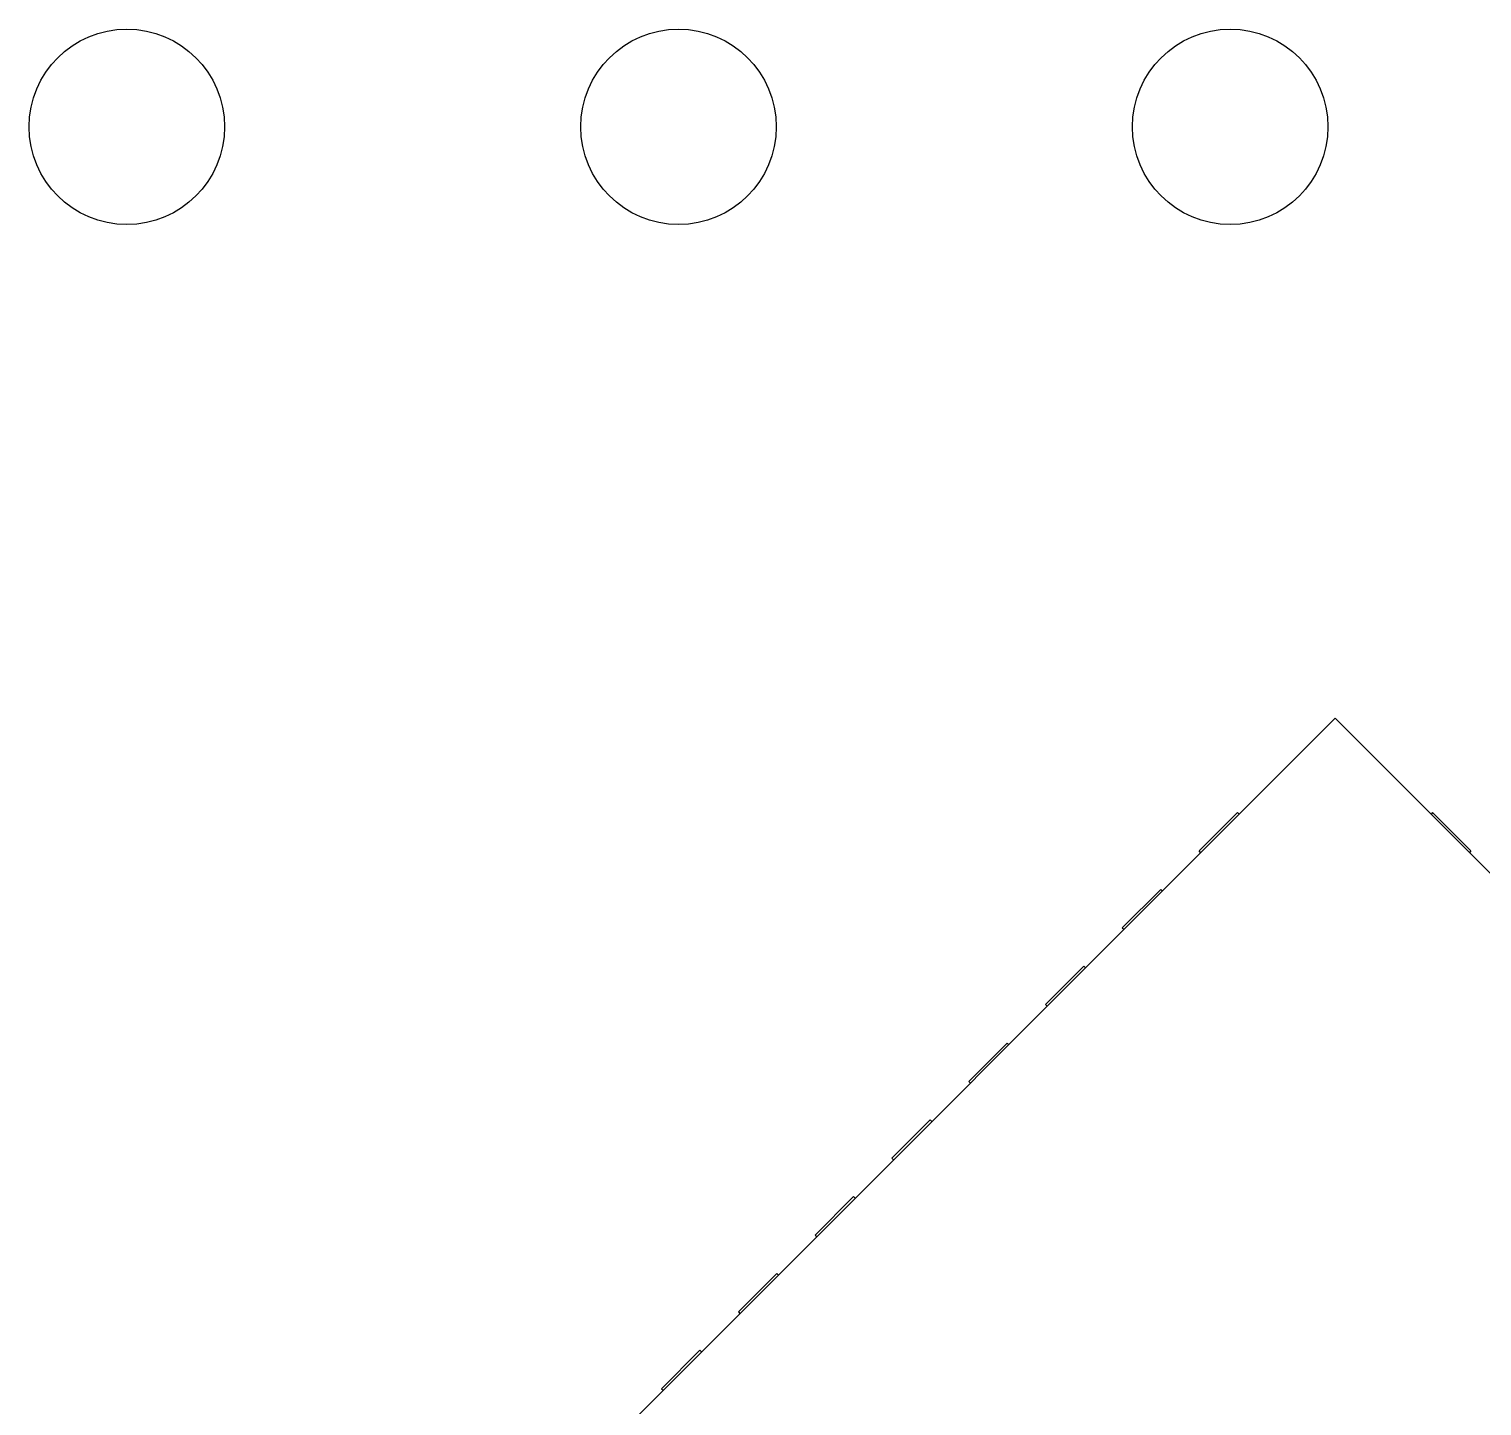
# Model space of a CAD drawing. Header units: millimetres. Extents: x 16604 to 36223, y 4309 to 8014.
# Drawn here: x 19483.15 to 19489.84, y 5308.11 to 5314.45 of the extents above; entities that cross this region are included whole.
import ezdxf

# ---------------------------------------------------------------- set-up
doc = ezdxf.new("R2010")
doc.units = ezdxf.units.MM
doc.layers.get('0').update_dxf_attribs({"lineweight": 35})

msp = doc.modelspace()

# ---------------------------------------------------------------- linework, layer by layer
at = {"color": 7, "linetype": 'Continuous', "lineweight": 25}
for p, q in [((19484.2095, 5306.3253), (19489.1593, 5311.2751)), ((19489.1593, 5311.2751), (19494.109, 5306.3253)), ((19488.7102, 5310.8402), (19488.5335, 5310.6634)), ((19488.7102, 5310.8402), (19488.7173, 5310.8331)), ((19489.6083, 5310.8402), (19489.6012, 5310.8331)), ((19489.785, 5310.6634), (19489.6083, 5310.8402)), ((19488.5405, 5310.6563), (19488.5335, 5310.6634)), ((19489.785, 5310.6634), (19489.778, 5310.6563)), ((19488.3567, 5310.4866), (19488.1799, 5310.3099)), ((19488.3567, 5310.4866), (19488.3638, 5310.4796)), ((19488.1799, 5310.3099), (19488.187, 5310.3028)), ((19488.0031, 5310.1331), (19487.8264, 5309.9563)), ((19488.0031, 5310.1331), (19488.0102, 5310.126)), ((19487.8264, 5309.9563), (19487.8334, 5309.9492)), ((19487.6496, 5309.7795), (19487.4728, 5309.6028)), ((19487.6496, 5309.7795), (19487.6566, 5309.7725)), ((19487.4728, 5309.6028), (19487.4799, 5309.5957)), ((19487.296, 5309.426), (19487.1192, 5309.2492)), ((19487.296, 5309.426), (19487.3031, 5309.4189)), ((19487.1192, 5309.2492), (19487.1263, 5309.2421)), ((19486.9425, 5309.0724), (19486.7657, 5308.8957)), ((19486.9425, 5309.0724), (19486.9495, 5309.0654)), ((19486.7657, 5308.8957), (19486.7728, 5308.8886)), ((19486.5889, 5308.7189), (19486.4121, 5308.5421)), ((19486.5889, 5308.7189), (19486.596, 5308.7118)), ((19486.4121, 5308.5421), (19486.4192, 5308.535)), ((19486.2354, 5308.3653), (19486.0586, 5308.1885)), ((19486.2354, 5308.3653), (19486.2424, 5308.3583)), ((19486.0586, 5308.1885), (19486.0657, 5308.1815))]:
    msp.add_line(p, q, dxfattribs=at)
for centre in [(19483.5967, 5313.9961), (19486.1367, 5313.9961), (19488.6767, 5313.9961)]:
    msp.add_circle(centre, 0.45, dxfattribs=at)

doc.saveas('drawing.dxf')
